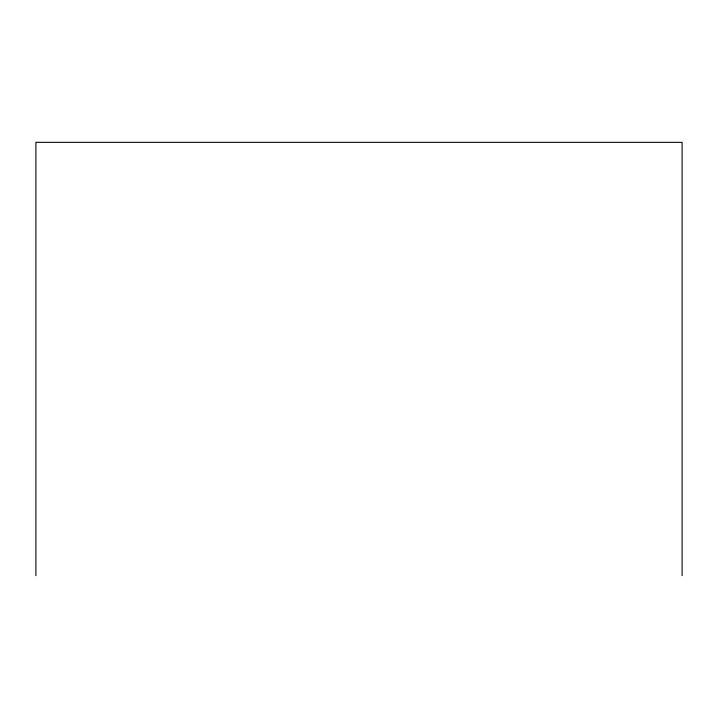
<?xml version="1.0" encoding="UTF-8"?>
<svg xmlns="http://www.w3.org/2000/svg" width="718" height="718" viewBox="0 0 718 718"><rect width="100%" height="100%" fill="white"/><g stroke="black" fill="none" stroke-linecap="round" stroke-linejoin="round"><path stroke-width="1.08" d="M682.1 575.665L682.1 142.335L35.9 142.335L35.9 575.665"/></g></svg>
